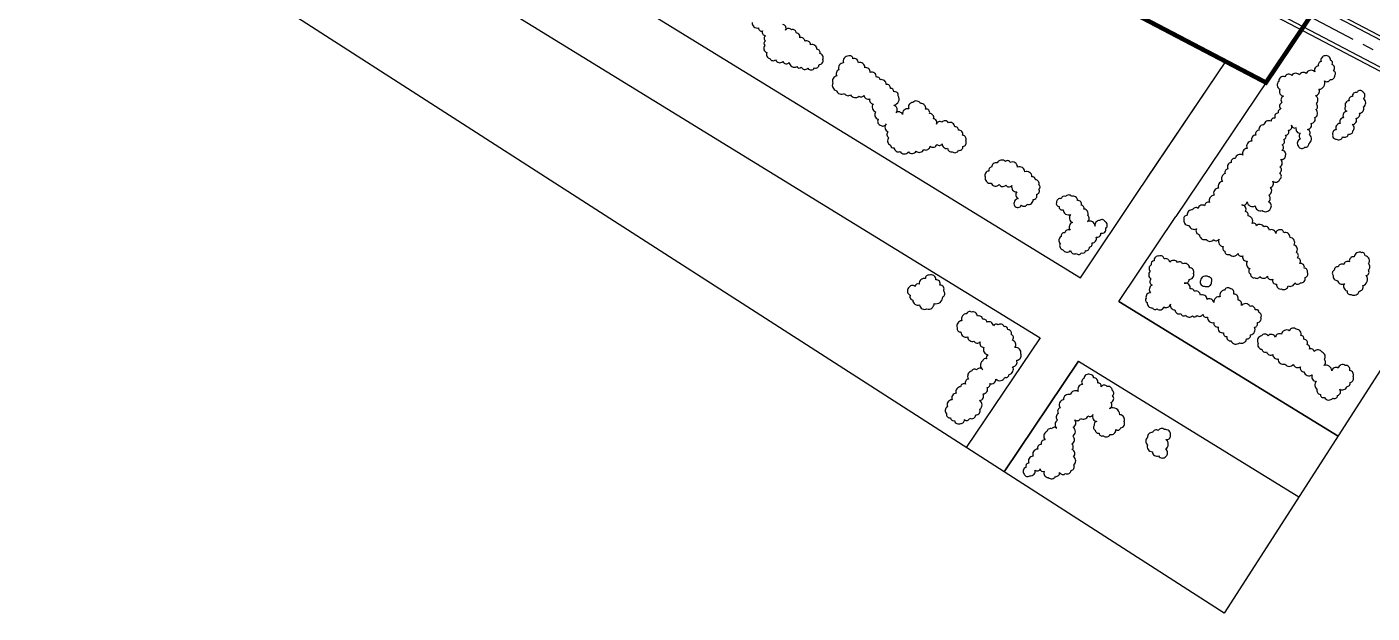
# Model space of a CAD drawing. Extents: x 30752 to 65014, y 26327 to 78956.
# Drawn here: x 31526 to 33019, y 26327 to 26978 of the extents above; entities that cross this region are included whole.
import ezdxf

# ---------------------------------------------------------------- set-up
doc = ezdxf.new("R2010")
doc.units = 0
doc.header["$MEASUREMENT"] = 0
doc.linetypes.add('CENTER', pattern=[2, 1.25, -0.25, 0.25, -0.25])
doc.linetypes.add('CENTER2', pattern=[1.125, 0.75, -0.125, 0.125, -0.125])
for name, color, linetype in [('-规划边界', 1, 'CONTINUOUS'), ('000', 1, 'CONTINUOUS'), ('GH-中心线', 254, 'CENTER'), ('GH_水系', 152, 'CONTINUOUS'), ('KKK', 7, 'CONTINUOUS')]:
    doc.layers.add(name, color=color, linetype=linetype)
doc.layers.add('G-SL2', color=97, linetype='CONTINUOUS', true_color=0x329a2d)

msp = doc.modelspace()

# ---------------------------------------------------------------- linework, layer by layer
at = {"layer": '-规划边界', "color": 251, "linetype": 'CENTER2', "ltscale": 50, "const_width": 5, "flags": 128}
msp.add_lwpolyline([(31130.6, 27598), (31273.9, 27507.6), (32003.4, 27386.6), (32901.4, 26916.1), (34040, 28610.5, 0.008825), (33919.4, 28685.6), (33365.1, 29017), (32469.6, 29552.4), (32400.9, 29593.5), (32342.5, 29501.5), (31130.6, 27598)], format="xyb", dxfattribs=at)
at = {"layer": '000'}
for points in [[(33187.9, 26844.9), (32484.9, 27213.6), (32465.8, 27220.2), (32439.3, 27234.2), (32427.4, 27243.8), (32137.3, 27395.9, 0.052633), (31945.6, 27472), (31836, 27502.7, -0.024172), (31742.1, 27532), (31722, 27536.5, -0.007372), (31694.1, 27547.8), (31681.6, 27556.4)], [(33189.8, 26848.4), (32486.5, 27217.3), (32467.4, 27223.9), (32441.5, 27237.5), (32429.6, 27247.1), (32139.2, 27399.5, 0.052633), (31946.7, 27475.9), (31837, 27506.5, -0.024248), (31743.2, 27535.9), (31723.1, 27540.3, -0.007194), (31696, 27551.3), (31683.6, 27559.9)]]:
    msp.add_lwpolyline(points, format="xyb", dxfattribs=at)
for points in [[(32703.8, 27139.5), (32765, 27107.3), (32780.7, 27093.4), (33205, 26870.9)], [(32705.6, 27143), (32767.3, 27110.7), (32783, 27096.8), (33206.9, 26874.5)]]:
    msp.add_lwpolyline(points, dxfattribs=at)
at = {"layer": 'G-SL2'}
msp.add_lwpolyline([(32331.2, 26982.8, 0.520567), (32338.1, 26976.7, 0.520567), (32342.4, 26973.4, 0.520567), (32346, 26968.1, 0.520567), (32345.8, 26962.3, 0.520567), (32345, 26957.2, 0.520567), (32347.5, 26949.3, 0.520567), (32350.6, 26942.8, 0.520567), (32357.1, 26941.4, 0.520567), (32365.1, 26939.4, 0.520567), (32372.3, 26938.2, 0.520567), (32380.5, 26933.8, 0.520567), (32385.6, 26933.2, 0.520567), (32392.8, 26931.9, 0.520567), (32400.4, 26932.3, 0.520567), (32405.3, 26936, 0.520567), (32409.5, 26941.8, 0.520567), (32406.2, 26948.3, 0.520567), (32403, 26953, 0.520567), (32395.9, 26958, 0.520567), (32389.5, 26962.1, 0.520567), (32383.9, 26965.7, 0.520567), (32380.1, 26970.9, 0.520567), (32374.6, 26974.7, 0.520567), (32368.2, 26974.4, 0.520567), (32365.2, 26980.4, 0.520567)], format="xyb", dxfattribs=at)
for points in [[(32493.3, 26901.4, 0.520567), (32488.3, 26905.9, 0.520567), (32484.5, 26909.4, 0.520567), (32479.9, 26913.9, 0.520567), (32473, 26919.1, 0.520567), (32469, 26922.1, 0.520567), (32462.1, 26927.3, 0.520567), (32456.2, 26932.6, 0.520567), (32449, 26938, 0.520567), (32442.8, 26942.6, 0.520567), (32438.2, 26945.7, 0.520567), (32432.3, 26937.9, 0.520567), (32427.3, 26930.2, 0.520567), (32425.3, 26923.4, 0.520567), (32420.7, 26915.5, 0.520567), (32424.6, 26907.4, 0.520567), (32433.6, 26904.1, 0.520567), (32440.3, 26902.6, 0.520567), (32449.7, 26901.1, 0.520567), (32455.1, 26902.1, 0.520567), (32461.7, 26898, 0.520567), (32465.4, 26892.4, 0.520567), (32468.1, 26883.7, 0.520567), (32470.9, 26875.3, 0.520567), (32474.1, 26868.5, 0.520567), (32479.7, 26870.3, 0.520567), (32482.1, 26861.4, 0.520567), (32482.7, 26854.9, 0.520567), (32484.5, 26846.7, 0.520567), (32488.7, 26843.7, 0.520567), (32495.3, 26839.4, 0.520567), (32504.5, 26839, 0.520567), (32513.1, 26840, 0.520567), (32521.5, 26841.7, 0.520567), (32528.6, 26845.4, 0.520567), (32536.3, 26847.5, 0.520567), (32542.1, 26848.1, 0.520567), (32548, 26843.1, 0.520567), (32553.2, 26839.3, 0.520567), (32560.1, 26840.9, 0.520567), (32565.1, 26845.1, 0.520567), (32568.2, 26851.7, 0.520567), (32564.7, 26857.6, 0.520567), (32560, 26863.3, 0.520567), (32555.9, 26866.9, 0.520567), (32548.9, 26871.5, 0.520567), (32541.6, 26872, 0.520567), (32535.6, 26870, 0.520567), (32532.4, 26875.9, 0.520567), (32528.1, 26881.8, 0.520567), (32523.6, 26886.7, 0.520567), (32518.1, 26892.7, 0.520567), (32509.5, 26894, 0.520567), (32504.8, 26886.8, 0.520567), (32497.9, 26880.7, 0.520567), (32490.9, 26882.5, 0.520567), (32488.4, 26891, 0.520567)], [(32966.3, 26918.1, 0.520567), (32972.8, 26919.5, 0.520567), (32977.9, 26924.1, 0.520567), (32976.5, 26929.2, 0.520567), (32974.8, 26936.3, 0.520567), (32973, 26941.1, 0.520567), (32967.1, 26945.8, 0.520567), (32962.8, 26939.4, 0.520567), (32959.7, 26934.6, 0.520567), (32955.5, 26928.1, 0.520567), (32946, 26926.1, 0.520567), (32938.6, 26924.5, 0.520567), (32930.3, 26923.9, 0.520567), (32922.3, 26922.6, 0.520567), (32915.6, 26917.4, 0.520567), (32916.9, 26908.6, 0.520567), (32920.9, 26901, 0.520567), (32919.2, 26893.9, 0.520567), (32917.8, 26886.7, 0.520567), (32915.1, 26882.4, 0.520567), (32911.4, 26876.6, 0.520567), (32907.1, 26873.1, 0.520567), (32899, 26869.1, 0.520567), (32893.8, 26863.3, 0.520567), (32890, 26857.8, 0.520567), (32885.7, 26851.2, 0.520567), (32880.4, 26842.9, 0.520567), (32875.7, 26835.6, 0.520567), (32867.4, 26831.8, 0.520567), (32862.7, 26827.3, 0.520567), (32859.2, 26820.3, 0.520567), (32856.2, 26815.1, 0.520567), (32853.2, 26806.4, 0.520567), (32848.9, 26799, 0.520567), (32843.8, 26790.9, 0.520567), (32838.7, 26783, 0.520567), (32833.3, 26779.4, 0.520567), (32826, 26776.4, 0.520567), (32819.9, 26774.7, 0.520567), (32814, 26768.8, 0.520567), (32810.4, 26763.3, 0.520567), (32816.3, 26757.5, 0.520567), (32824.2, 26753.7, 0.520567), (32827.6, 26747.2, 0.520567), (32835.2, 26742, 0.520567), (32843.5, 26741.8, 0.520567), (32849.3, 26742.1, 0.520567), (32854.1, 26733.9, 0.520567), (32855.6, 26728.9, 0.520567), (32861.1, 26725.3, 0.520567), (32870.4, 26726.4, 0.520567), (32875.6, 26723.7, 0.520567), (32880.7, 26717.7, 0.520567), (32883.6, 26709.7, 0.520567), (32884.2, 26703.6, 0.520567), (32889.3, 26699.5, 0.520567), (32894.6, 26700.9, 0.520567), (32903, 26701, 0.520567), (32908.9, 26697.7, 0.520567), (32913.2, 26692.1, 0.520567), (32918.7, 26686.9, 0.520567), (32926.2, 26690.4, 0.520567), (32933.3, 26693.9, 0.520567), (32939.6, 26693.6, 0.520567), (32944.9, 26699.8, 0.520567), (32947.4, 26705.3, 0.520567), (32944, 26710, 0.520567), (32939.1, 26715.3, 0.520567), (32936.4, 26721.5, 0.520567), (32935.2, 26727.5, 0.520567), (32932.8, 26735.7, 0.520567), (32928.2, 26744.1, 0.520567), (32921.1, 26749.4, 0.520567), (32916.6, 26752.4, 0.520567), (32912.6, 26748.5, 0.520567), (32905.2, 26752.2, 0.520567), (32898.9, 26756, 0.520567), (32890.9, 26757, 0.520567), (32886.1, 26759.7, 0.520567), (32881.5, 26768.1, 0.520567), (32878.8, 26772.9, 0.520567), (32874.5, 26780.3, 0.520567), (32880.6, 26783.5, 0.520567), (32889.4, 26779.1, 0.520567), (32897.2, 26774.2, 0.520567), (32906.4, 26776.1, 0.520567), (32904.1, 26783.7, 0.520567), (32904.6, 26791, 0.520567), (32906.3, 26799.6, 0.520567), (32909, 26806.6, 0.520567), (32917, 26808.9, 0.520567), (32916.6, 26815.4, 0.520567), (32916.9, 26822.5, 0.520567), (32917.8, 26830.9, 0.520567), (32923.1, 26835.1, 0.520567), (32919.1, 26840.8, 0.520567), (32919.5, 26846.9, 0.520567), (32921.2, 26853, 0.520567), (32923.3, 26857.6, 0.520567), (32926.5, 26863.2, 0.520567), (32929.9, 26868.7, 0.520567), (32934.9, 26866, 0.520567), (32939.8, 26859.8, 0.520567), (32939.7, 26853.6, 0.520567), (32937.4, 26845.1, 0.520567), (32944.6, 26844.4, 0.520567), (32948.9, 26848.2, 0.520567), (32949.8, 26858.1, 0.520567), (32947.6, 26864, 0.520567), (32951.6, 26870.7, 0.520567), (32955.8, 26877.2, 0.520567), (32956.9, 26886, 0.520567), (32957.1, 26892.3, 0.520567), (32956.4, 26901.6, 0.520567), (32960.3, 26908.6, 0.520567)], [(33001.6, 26876.4, 0.520567), (33005.2, 26882, 0.520567), (33009.7, 26889.1, 0.520567), (33009.9, 26898.4, 0.520567), (33008.4, 26906.2, 0.520567), (33002.4, 26905.1, 0.520567), (32997.4, 26900.6, 0.520567), (32993.7, 26895.9, 0.520567), (32989.6, 26889.5, 0.520567), (32991.1, 26884.3, 0.520567), (32987.5, 26877, 0.520567), (32983.7, 26870.7, 0.520567), (32979.2, 26863.6, 0.520567), (32975.6, 26857.9, 0.520567), (32979.5, 26853.2, 0.520567), (32986.6, 26855.9, 0.520567), (32993, 26859, 0.520567), (32997.9, 26862.4, 0.520567), (32997.3, 26869.4, 0.520567)], [(32649.4, 26802.6, 0.520567), (32645.6, 26808.2, 0.520567), (32641.7, 26811.5, 0.520567), (32633.7, 26816.9, 0.520567), (32625.7, 26822.2, 0.520567), (32617.6, 26827.5, 0.520567), (32612.2, 26828.4, 0.520567), (32603, 26826.8, 0.520567), (32596.9, 26822.1, 0.520567), (32593.9, 26817.8, 0.520567), (32589.7, 26811.3, 0.520567), (32596.3, 26804.3, 0.520567), (32605.4, 26802.9, 0.520567), (32612.6, 26802.1, 0.520567), (32619.3, 26801.8, 0.520567), (32624.9, 26794.6, 0.520567), (32626.5, 26787.2, 0.520567), (32622.2, 26779.1, 0.520567), (32630.1, 26779.9, 0.520567), (32636.4, 26780.9, 0.520567), (32643, 26786.3, 0.520567), (32647, 26792, 0.520567), (32649.3, 26797.7, 0.520567)], [(32703.3, 26761.7, 0.520567), (32703.6, 26768.5, 0.520567), (32699.4, 26775.7, 0.520567), (32696.4, 26779.8, 0.520567), (32692.2, 26785.3, 0.520567), (32685.7, 26789.7, 0.520567), (32679.1, 26789.4, 0.520567), (32674.2, 26787.1, 0.520567), (32668.9, 26782.9, 0.520567), (32671.7, 26778.4, 0.520567), (32676.3, 26774.8, 0.520567), (32684.5, 26769.7, 0.520567), (32686.8, 26760.8, 0.520567), (32684.2, 26752.2, 0.520567), (32678.2, 26749.2, 0.520567), (32674, 26745, 0.520567), (32673, 26737.2, 0.520567), (32676.1, 26730.5, 0.520567), (32684.5, 26729.5, 0.520567), (32690.8, 26726.4, 0.520567), (32696.4, 26726.9, 0.520567), (32701.2, 26729.5, 0.520567), (32705.5, 26733.5, 0.520567), (32708.4, 26738, 0.520567), (32712.9, 26744.4, 0.520567), (32718.3, 26748.9, 0.520567), (32723.8, 26754.1, 0.520567), (32722.7, 26761.9, 0.520567), (32716.8, 26762.8, 0.520567), (32711.8, 26756.8, 0.520567)], [(32810.8, 26693.4, 0.520567), (32816.1, 26697.5, 0.520567), (32821, 26704.2, 0.520567), (32816.7, 26710.4, 0.520567), (32808.9, 26714.7, 0.520567), (32803.2, 26716.3, 0.520567), (32794.7, 26716.6, 0.520567), (32788.3, 26720.2, 0.520567), (32782.9, 26723.5, 0.520567), (32777.2, 26718, 0.520567), (32774.1, 26713.7, 0.520567), (32773, 26706.4, 0.520567), (32773.8, 26698.1, 0.520567), (32775, 26691.3, 0.520567), (32773.4, 26682.7, 0.520567), (32768.3, 26676.8, 0.520567), (32769.7, 26672, 0.520567), (32775.3, 26666.1, 0.520567), (32780.6, 26664.8, 0.520567), (32788.2, 26666.9, 0.520567), (32795.4, 26669.9, 0.520567), (32800.4, 26663.7, 0.520567), (32806.9, 26659.5, 0.520567), (32812.4, 26657.9, 0.520567), (32819.7, 26657, 0.520567), (32824.8, 26657.6, 0.520567), (32831.4, 26658.9, 0.520567), (32836.7, 26655.7, 0.520567), (32843.6, 26649.6, 0.520567), (32848.3, 26644.7, 0.520567), (32854.4, 26638.2, 0.520567), (32858.1, 26634, 0.520567), (32862.5, 26629.3, 0.520567), (32872.1, 26627.2, 0.520567), (32879.8, 26631.5, 0.520567), (32884.3, 26636.1, 0.520567), (32888.7, 26644.5, 0.520567), (32891.9, 26649.6, 0.520567), (32895.8, 26655.6, 0.520567), (32894, 26660.6, 0.520567), (32889.6, 26663.7, 0.520567), (32883.7, 26667.6, 0.520567), (32874.1, 26668.6, 0.520567), (32870.4, 26674.5, 0.520567), (32865.6, 26681.3, 0.520567), (32861.9, 26687.2, 0.520567), (32855.5, 26685.7, 0.520567), (32850.6, 26678.1, 0.520567), (32843.5, 26671.9, 0.520567), (32836.1, 26675.4, 0.520567), (32828.6, 26679.9, 0.520567), (32821.6, 26684.3, 0.520567), (32817.3, 26687, 0.520567)], [(33012.8, 26701.8, 0.520567), (33015.1, 26708.1, 0.520567), (33015.3, 26714.7, 0.520567), (33011.6, 26723.8, 0.520567), (33007.5, 26727.2, 0.520567), (32999.4, 26722.7, 0.520567), (32994, 26716.9, 0.520567), (32987.7, 26713.9, 0.520567), (32981.5, 26711.4, 0.520567), (32977.3, 26707.9, 0.520567), (32976.1, 26701.9, 0.520567), (32981, 26696.3, 0.520567), (32988.6, 26692.9, 0.520567), (32991.4, 26684.8, 0.520567), (32996.1, 26680.8, 0.520567), (33004.8, 26684.5, 0.520567), (33008.9, 26690.6, 0.520567)], [(32542.6, 26678.1, 0.520567), (32543.7, 26684.8, 0.520567), (32539.5, 26691.3, 0.520567), (32535.1, 26697.2, 0.520567), (32527.7, 26702.4, 0.520567), (32523.4, 26698.4, 0.520567), (32516.4, 26692.4, 0.520567), (32511.9, 26689.6, 0.520567), (32504.7, 26688, 0.520567), (32506.6, 26680, 0.520567), (32509.4, 26674.5, 0.520567), (32516.9, 26669.2, 0.520567), (32525.1, 26664.8, 0.520567), (32533.1, 26670.9, 0.520567)], [(32841.1, 26694.7, 0.520567), (32837.6, 26700.4, 0.520567), (32828.6, 26696.3, 0.520567), (32834, 26689.8, 0.520567)], [(32620, 26630, 0.520567), (32618.6, 26636.6, 0.520567), (32614.9, 26641.8, 0.520567), (32610.9, 26645, 0.520567), (32603.9, 26647, 0.520567), (32598.8, 26646.1, 0.520567), (32591.7, 26650.1, 0.520567), (32587, 26653.1, 0.520567), (32581.2, 26656.8, 0.520567), (32574.4, 26661.2, 0.520567), (32569.2, 26659.4, 0.520567), (32563.8, 26651.7, 0.520567), (32558.8, 26643.9, 0.520567), (32562.8, 26639.1, 0.520567), (32570.4, 26633.6, 0.520567), (32577.2, 26629, 0.520567), (32584.1, 26628.1, 0.520567), (32588.3, 26622, 0.520567), (32593.1, 26613.9, 0.520567), (32591.4, 26609.2, 0.520567), (32586.8, 26606.8, 0.520567), (32587, 26597.2, 0.520567), (32580.1, 26597, 0.520567), (32574.8, 26595.9, 0.520567), (32571.2, 26586.9, 0.520567), (32567.9, 26581.3, 0.520567), (32562.4, 26578.3, 0.520567), (32557.6, 26571.2, 0.520567), (32553, 26564, 0.520567), (32547.8, 26555.9, 0.520567), (32546.7, 26548.4, 0.520567), (32551.3, 26543.8, 0.520567), (32555.6, 26540.7, 0.520567), (32562.6, 26537.7, 0.520567), (32566.6, 26541.8, 0.520567), (32572.7, 26543.4, 0.520567), (32579.4, 26547, 0.520567), (32583.9, 26553.3, 0.520567), (32583.6, 26563.1, 0.520567), (32587.5, 26570.4, 0.520567), (32592.1, 26577.6, 0.520567), (32594.9, 26582, 0.520567), (32601.7, 26586.7, 0.520567), (32611.4, 26588.8, 0.520567), (32616.3, 26592, 0.520567), (32620.2, 26600.6, 0.520567), (32624.7, 26607.8, 0.520567), (32629.3, 26614.9, 0.520567), (32622.8, 26621.9, 0.520567)], [(32965.6, 26602.1, 0.520567), (32966.1, 26608.8, 0.520567), (32963.8, 26616.6, 0.520567), (32954.9, 26617.5, 0.520567), (32949.6, 26620.2, 0.520567), (32947.2, 26625, 0.520567), (32943.6, 26631.1, 0.520567), (32940.2, 26635.1, 0.520567), (32935.2, 26642.1, 0.520567), (32927.3, 26640.6, 0.520567), (32918.5, 26636.7, 0.520567), (32912, 26633.5, 0.520567), (32903.7, 26635, 0.520567), (32896.5, 26634.8, 0.520567), (32892.6, 26626.9, 0.520567), (32897, 26620, 0.520567), (32902.2, 26617.1, 0.520567), (32909.2, 26614.1, 0.520567), (32914.8, 26609.2, 0.520567), (32922.5, 26603.6, 0.520567), (32931.8, 26603.1, 0.520567), (32939.8, 26600.6, 0.520567), (32943.8, 26594.9, 0.520567), (32952.6, 26591.5, 0.520567), (32957.4, 26584.2, 0.520567), (32958.3, 26575.7, 0.520567), (32961.8, 26569.8, 0.520567), (32966.4, 26566.4, 0.520567), (32975.6, 26565.6, 0.520567), (32980.9, 26568.5, 0.520567), (32983.4, 26575.6, 0.520567), (32991.1, 26578.7, 0.520567), (32994.9, 26583.1, 0.520567), (32998.1, 26589.9, 0.520567), (32994.5, 26596.4, 0.520567), (32989.3, 26602.1, 0.520567), (32981.7, 26599.1, 0.520567), (32974.4, 26595.9, 0.520567)], [(32727.8, 26554.2, 0.520567), (32729.3, 26560.8, 0.520567), (32731.2, 26568.5, 0.520567), (32730.7, 26574.5, 0.520567), (32725, 26578.5, 0.520567), (32718.5, 26578.4, 0.520567), (32714.7, 26582.5, 0.520567), (32710, 26588.3, 0.520567), (32706.3, 26591.8, 0.520567), (32699.4, 26587.5, 0.520567), (32697.9, 26580.9, 0.520567), (32692.9, 26573.1, 0.520567), (32684.3, 26569.6, 0.520567), (32676.5, 26563.8, 0.520567), (32672.8, 26555, 0.520567), (32671.1, 26548.5, 0.520567), (32669.9, 26541.1, 0.520567), (32669.2, 26532.3, 0.520567), (32663.6, 26531.6, 0.520567), (32658.3, 26528.5, 0.520567), (32656.2, 26519.3, 0.520567), (32651.9, 26514.3, 0.520567), (32648.1, 26509.2, 0.520567), (32642.9, 26501.1, 0.520567), (32638.1, 26493.6, 0.520567), (32635.1, 26489, 0.520567), (32632.9, 26481.4, 0.520567), (32639.3, 26479.6, 0.520567), (32645.3, 26485.9, 0.520567), (32650.8, 26487.2, 0.520567), (32655.1, 26484.5, 0.520567), (32659.8, 26477.6, 0.520567), (32667.9, 26478.9, 0.520567), (32672.4, 26483, 0.520567), (32678.8, 26482.1, 0.520567), (32685.1, 26485.4, 0.520567), (32688, 26491.5, 0.520567), (32687.9, 26500.5, 0.520567), (32686.2, 26508.6, 0.520567), (32685.8, 26514.6, 0.520567), (32687.1, 26523.6, 0.520567), (32687.5, 26533.3, 0.520567), (32689, 26541.7, 0.520567), (32695.7, 26543.2, 0.520567), (32703.6, 26546.1, 0.520567), (32709.4, 26547.4, 0.520567), (32713.8, 26539.7, 0.520567), (32710.9, 26535.3, 0.520567), (32711.9, 26530.1, 0.520567), (32716.2, 26526.9, 0.520567), (32720.9, 26523.9, 0.520567), (32728.5, 26525.3, 0.520567), (32734.7, 26530.8, 0.520567), (32740.2, 26532.7, 0.520567), (32743.9, 26539.7, 0.520567), (32739.3, 26547.3, 0.520567)], [(32790.4, 26519.8, 0.520567), (32795.5, 26524.2, 0.520567), (32788.7, 26530.8, 0.520567), (32781.9, 26529.6, 0.520567), (32775.6, 26527.4, 0.520567), (32770.1, 26521.9, 0.520567), (32770, 26513.9, 0.520567), (32775.3, 26506.2, 0.520567), (32782.3, 26501.6, 0.520567), (32790.4, 26501, 0.520567), (32790, 26509, 0.520567)]]:
    msp.add_lwpolyline(points, format="xyb", close=True, dxfattribs=at)
at = {"layer": 'GH-中心线', "ltscale": 50}
msp.add_lwpolyline([(31315.2, 27848.1), (31396.1, 27769.7, 0.129634), (31840.5, 27519.6), (31950.3, 27488.9, -0.052633), (32145.4, 27411.4), (33197.4, 26859.7)], format="xyb", dxfattribs=at)
at = {"layer": 'GH_水系'}
for p, q in [((31885, 27197.3), (32695.4, 26699.3)), ((31885, 27197.3), (32695.4, 26699.3)), ((31851.6, 27123.9), (32650.7, 26632.8)), ((31851.6, 27123.9), (32650.7, 26632.8)), ((31851.6, 27123.9), (32650.7, 26632.8)), ((31851.6, 27123.9), (32650.7, 26632.8)), ((32940.7, 26974.5), (32801.4, 26767.4)), ((32738, 26673.1), (32801.4, 26767.4)), ((32738, 26673.1), (32981.4, 26523.5)), ((32981.4, 26523.5), (32738, 26673.1)), ((32738, 26673.1), (32981.4, 26523.5)), ((32981.4, 26523.5), (32738, 26673.1)), ((32650.7, 26632.8), (32568.8, 26511)), ((32650.7, 26632.8), (32568.8, 26511)), ((32650.7, 26632.8), (32568.8, 26511)), ((32650.7, 26632.8), (32568.8, 26511)), ((32693.4, 26606.6), (32610.9, 26483.9)), ((32610.9, 26483.9), (32693.4, 26606.6)), ((32693.4, 26606.6), (32610.9, 26483.9)), ((32610.9, 26483.9), (32693.4, 26606.6)), ((32693.4, 26606.6), (32938.1, 26456.2)), ((32693.4, 26606.6), (32938.1, 26456.2))]:
    msp.add_line(p, q, dxfattribs=at)
for points in [[(32607.7, 27070.1), (32856.8, 26939.5)], [(32623.3, 27062), (32856.8, 26939.5)], [(32759, 26793.9), (32856.8, 26939.5)], [(32770.1, 26810.5), (32856.8, 26939.5)], [(32695.4, 26699.3), (32759, 26793.9)], [(32693.4, 26606.6), (32938.1, 26456.2)], [(32693.4, 26606.6), (32938.1, 26456.2)]]:
    msp.add_lwpolyline(points, dxfattribs=at)
at = {"layer": 'KKK'}
msp.add_lwpolyline([(32211.6, 29950), (34314.7, 28598.5), (32855.1, 26327), (30751.9, 27678.5)], close=True, dxfattribs=at)

doc.saveas('drawing.dxf')
